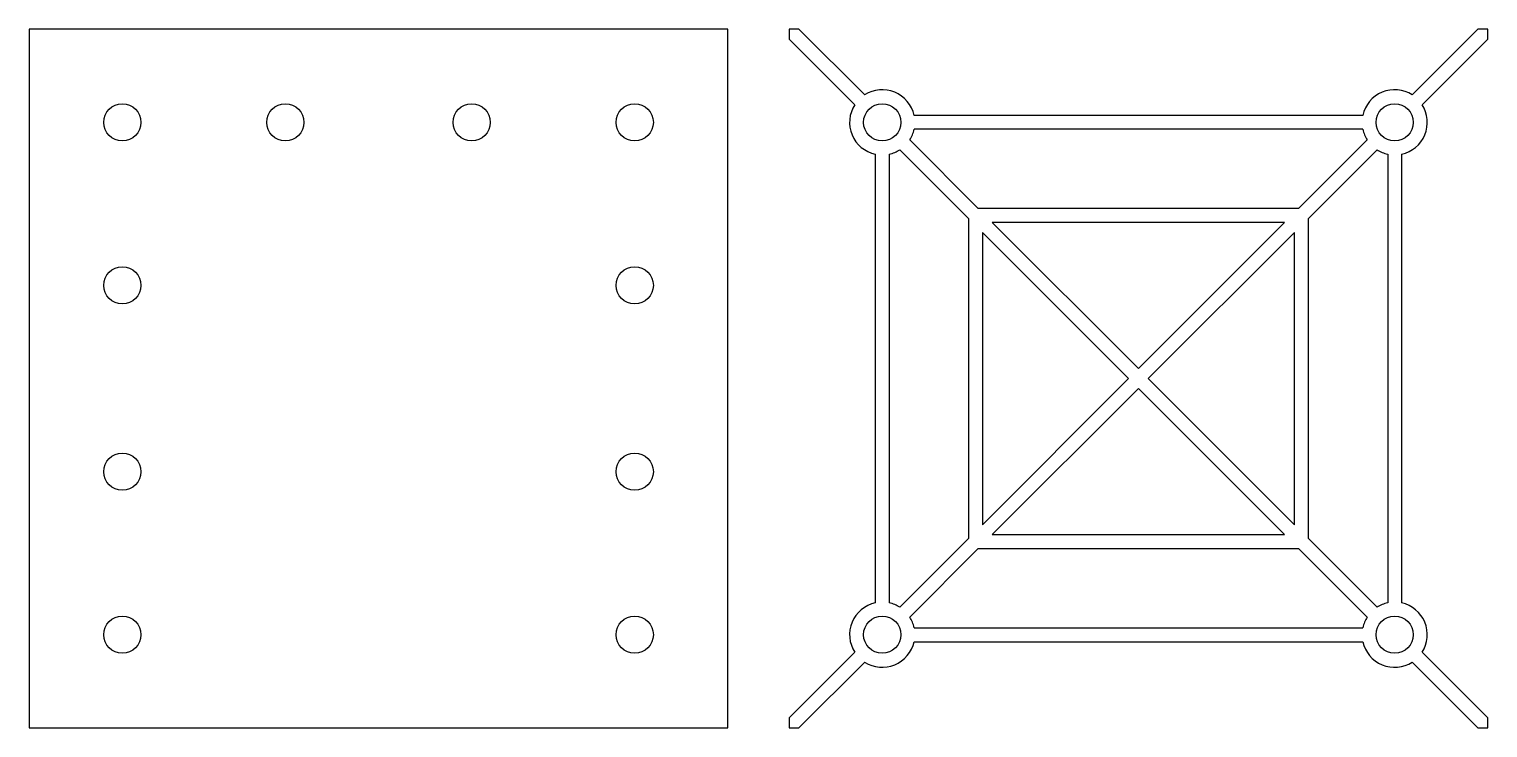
# Model space of a CAD drawing. Header units: millimetres. Extents: x 19 to 332, y 51 to 201.
import ezdxf

# ---------------------------------------------------------------- set-up
doc = ezdxf.new("R2010")
doc.units = ezdxf.units.MM

msp = doc.modelspace()

# ---------------------------------------------------------------- linework, layer by layer
for p, q in [((184.19, 201.33), (198.3, 187.23)), ((329.95, 201.33), (315.85, 187.23)), ((182.07, 199.21), (196.18, 185.11)), ((332.07, 199.21), (317.97, 185.11)), ((205.85, 175.44), (220.57, 160.71)), ((207.97, 177.56), (222.69, 162.83)), ((306.18, 177.56), (291.45, 162.83)), ((308.3, 175.44), (293.57, 160.71)), ((310.57, 174.5), (310.57, 78.17)), ((313.57, 174.5), (313.57, 78.17)), ((225.69, 159.83), (257.07, 128.45)), ((288.45, 159.83), (257.07, 128.45)), ((223.57, 157.71), (254.95, 126.33)), ((290.57, 157.71), (259.19, 126.33)), ((254.95, 126.33), (223.57, 94.95)), ((259.19, 126.33), (290.57, 94.95)), ((257.07, 124.21), (225.69, 92.83)), ((257.07, 124.21), (288.45, 92.83)), ((220.57, 91.95), (205.85, 77.23)), ((293.57, 91.95), (308.3, 77.23)), ((222.69, 89.83), (207.97, 75.11)), ((291.45, 89.83), (306.18, 75.11)), ((196.18, 67.56), (182.07, 53.45)), ((317.97, 67.56), (332.07, 53.45)), ((198.3, 65.44), (184.19, 51.33)), ((315.85, 65.44), (329.95, 51.33))]:
    msp.add_line(p, q)
msp.add_lwpolyline([(18.94, 51.33), (168.94, 51.33), (168.94, 201.33), (18.94, 201.33)], close=True)
for points in [[(184.19, 201.33), (182.07, 201.33), (182.07, 199.21)], [(332.07, 199.21), (332.07, 201.33), (329.95, 201.33)], [(305.23, 182.83), (208.91, 182.83)], [(305.23, 179.83), (208.91, 179.83)], [(200.57, 174.5), (200.57, 78.17)], [(203.57, 174.5), (203.57, 78.17)], [(291.45, 162.83), (222.69, 162.83)], [(220.57, 160.71), (220.57, 91.95)], [(288.45, 159.83), (225.69, 159.83)], [(293.57, 91.95), (293.57, 160.71)], [(223.57, 157.71), (223.57, 94.95)], [(290.57, 94.95), (290.57, 157.71)], [(225.69, 92.83), (288.45, 92.83)], [(222.69, 89.83), (291.45, 89.83)], [(208.91, 72.83), (305.23, 72.83)], [(208.91, 69.83), (305.23, 69.83)], [(182.07, 53.45), (182.07, 51.33), (184.19, 51.33)], [(329.95, 51.33), (332.07, 51.33), (332.07, 53.45)]]:
    msp.add_lwpolyline(points)
for centre in [(38.94, 181.33), (73.94, 181.33), (113.94, 181.33), (148.94, 181.33), (202.07, 181.33), (312.07, 181.33), (38.94, 146.33), (148.94, 146.33), (38.94, 106.33), (148.94, 106.33), (38.94, 71.33), (148.94, 71.33), (202.07, 71.33), (312.07, 71.33)]:
    msp.add_circle(centre, 4)
for centre, start, end in [((202.07, 181.33), 12.3736, 122.6264), ((312.07, 181.33), 57.3736, 167.6264), ((202.07, 181.33), 147.3736, 257.6264), ((312.07, 181.33), 282.3736, 32.6264), ((202.07, 181.33), 327.3736, 347.6264), ((312.07, 181.33), 192.3736, 212.6264), ((202.07, 181.33), 282.3736, 302.6264), ((312.07, 181.33), 237.3736, 257.6264), ((202.07, 71.33), 102.3736, 212.6264), ((202.07, 71.33), 57.3736, 77.6264), ((312.07, 71.33), 102.3736, 122.6264), ((312.07, 71.33), 327.3736, 77.6264), ((202.07, 71.33), 12.3736, 32.6264), ((312.07, 71.33), 147.3736, 167.6264), ((202.07, 71.33), 237.3736, 347.6264), ((312.07, 71.33), 192.3736, 302.6264)]:
    msp.add_arc(centre, 7, start, end)

doc.saveas('drawing.dxf')
